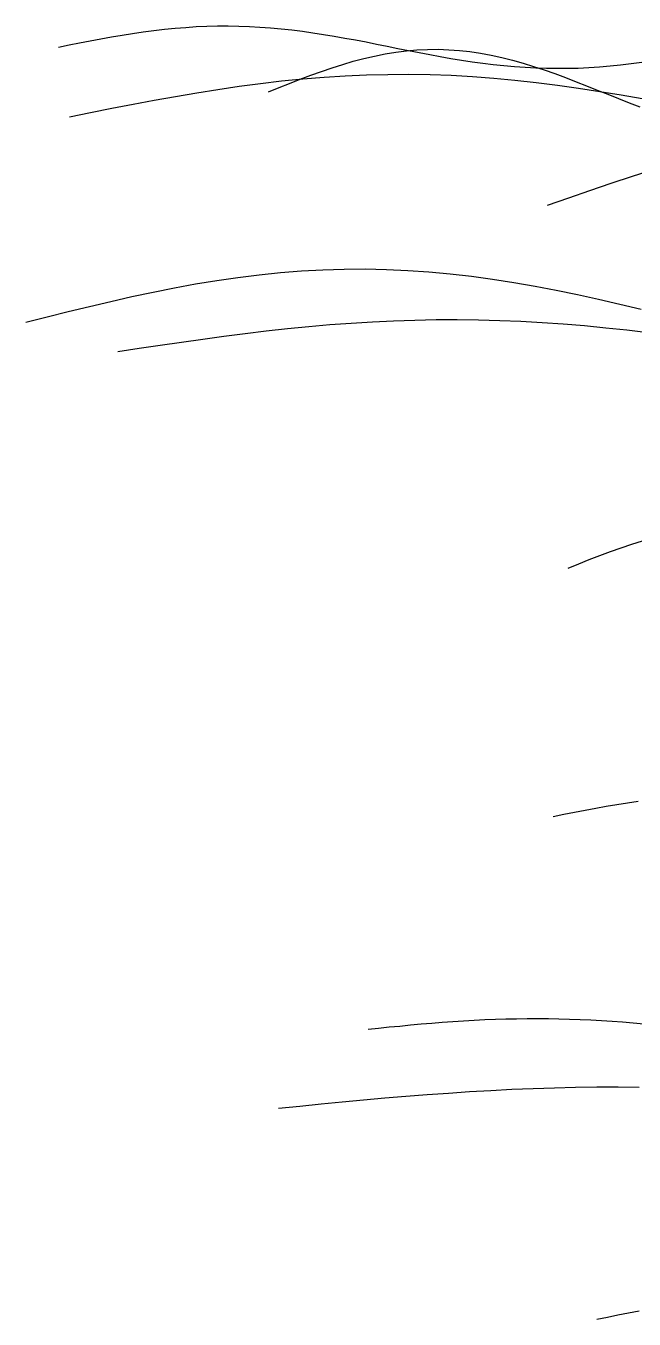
# Model space of a CAD drawing. Header units: metres. Extents: x -249 to 352, y -252 to 258.
# Drawn here: x -243.9 to -186.5, y 128.7 to 250.5 of the extents above; entities that cross this region are included whole.
import ezdxf

# ---------------------------------------------------------------- set-up
doc = ezdxf.new("R2010")
doc.units = ezdxf.units.M

msp = doc.modelspace()

# ---------------------------------------------------------------- linework, layer by layer
for p, q in [((-234.81, 249.68, -433.01), (-233.81, 249.84, -433.01)), ((-233.81, 249.84, -433.01), (-232.81, 249.98, -433.01)), ((-232.81, 249.98, -433.01), (-231.81, 250.12, -433.01)), ((-231.81, 250.12, -433.01), (-230.81, 250.23, -433.01)), ((-230.81, 250.23, -433.01), (-229.81, 250.33, -433.01)), ((-229.81, 250.33, -433.01), (-228.81, 250.41, -433.01)), ((-228.81, 250.41, -433.01), (-227.81, 250.48, -433.01)), ((-227.81, 250.48, -433.01), (-226.81, 250.52, -433.01)), ((-226.81, 250.52, -433.01), (-225.81, 250.54, -433.01)), ((-225.81, 250.54, -433.01), (-224.81, 250.55, -433.01)), ((-224.81, 250.55, -433.01), (-223.81, 250.53, -433.01)), ((-223.81, 250.53, -433.01), (-222.81, 250.5, -433.01)), ((-222.81, 250.5, -433.01), (-221.81, 250.44, -433.01)), ((-221.81, 250.44, -433.01), (-220.81, 250.37, -433.01)), ((-220.81, 250.37, -433.01), (-219.81, 250.28, -433.01)), ((-219.81, 250.28, -433.01), (-218.81, 250.17, -433.01)), ((-218.81, 250.17, -433.01), (-217.81, 250.04, -433.01)), ((-217.81, 250.04, -433.01), (-216.81, 249.9, -433.01)), ((-216.81, 249.9, -433.01), (-215.81, 249.75, -433.01)), ((-215.81, 249.75, -433.01), (-214.81, 249.58, -433.01)), ((-240.81, 248.55, -433.01), (-239.81, 248.75, -433.01)), ((-239.81, 248.75, -433.01), (-238.81, 248.95, -433.01)), ((-238.81, 248.95, -433.01), (-237.81, 249.14, -433.01)), ((-237.81, 249.14, -433.01), (-236.81, 249.33, -433.01)), ((-236.81, 249.33, -433.01), (-235.81, 249.51, -433.01)), ((-235.81, 249.51, -433.01), (-234.81, 249.68, -433.01)), ((-214.81, 249.58, -433.01), (-213.81, 249.4, -433.01)), ((-213.81, 249.4, -433.01), (-212.81, 249.22, -433.01)), ((-212.81, 249.22, -433.01), (-211.81, 249.03, -433.01)), ((-211.81, 249.03, -433.01), (-210.81, 248.83, -433.01)), ((-210.81, 248.83, -433.01), (-209.81, 248.63, -433.01)), ((-209.81, 248.63, -433.01), (-208.81, 248.43, -433.01)), ((-213.01, 247.21, -433.01), (-212.01, 247.47, -433.01)), ((-212.01, 247.47, -433.01), (-211.01, 247.7, -433.01)), ((-211.01, 247.7, -433.01), (-210.01, 247.9, -433.01)), ((-210.01, 247.9, -433.01), (-209.01, 248.06, -433.01)), ((-209.01, 248.06, -433.01), (-208.01, 248.19, -433.01)), ((-208.81, 248.43, -433.01), (-207.81, 248.23, -433.01)), ((-208.01, 248.19, -433.01), (-207.01, 248.28, -433.01)), ((-207.81, 248.23, -433.01), (-206.81, 248.04, -433.01)), ((-207.01, 248.28, -433.01), (-206.01, 248.33, -433.01)), ((-206.81, 248.04, -433.01), (-205.81, 247.85, -433.01)), ((-206.01, 248.33, -433.01), (-205.01, 248.34, -433.01)), ((-205.81, 247.85, -433.01), (-204.81, 247.66, -433.01)), ((-205.01, 248.34, -433.01), (-204.01, 248.3, -433.01)), ((-204.81, 247.66, -433.01), (-203.81, 247.49, -433.01)), ((-204.01, 248.3, -433.01), (-203.01, 248.23, -433.01)), ((-203.81, 247.49, -433.01), (-202.81, 247.33, -433.01)), ((-203.01, 248.23, -433.01), (-202.01, 248.12, -433.01)), ((-202.81, 247.33, -433.01), (-201.81, 247.17, -433.01)), ((-202.01, 248.12, -433.01), (-201.01, 247.97, -433.01)), ((-201.01, 247.97, -433.01), (-200.01, 247.79, -433.01)), ((-200.01, 247.79, -433.01), (-199.01, 247.57, -433.01)), ((-199.01, 247.57, -433.01), (-198.01, 247.32, -433.01)), ((-198.01, 247.32, -433.01), (-197.01, 247.04, -433.01)), ((-217.01, 245.89, -433.01), (-216.01, 246.25, -433.01)), ((-216.01, 246.25, -433.01), (-215.01, 246.6, -433.01)), ((-215.01, 246.6, -433.01), (-214.01, 246.91, -433.01)), ((-214.01, 246.91, -433.01), (-213.01, 247.21, -433.01)), ((-201.81, 247.17, -433.01), (-200.81, 247.04, -433.01)), ((-200.81, 247.04, -433.01), (-199.81, 246.91, -433.01)), ((-199.81, 246.91, -433.01), (-198.81, 246.81, -433.01)), ((-198.81, 246.81, -433.01), (-197.81, 246.72, -433.01)), ((-197.81, 246.72, -433.01), (-196.81, 246.65, -433.01)), ((-197.01, 247.04, -433.01), (-196.01, 246.73, -433.01)), ((-196.81, 246.65, -433.01), (-195.81, 246.59, -433.01)), ((-196.01, 246.73, -433.01), (-195.01, 246.4, -433.01)), ((-195.81, 246.59, -433.01), (-194.81, 246.56, -433.01)), ((-195.01, 246.4, -433.01), (-194.01, 246.05, -433.01)), ((-194.81, 246.56, -433.01), (-193.81, 246.55, -433.01)), ((-193.81, 246.55, -433.01), (-192.81, 246.56, -433.01)), ((-192.81, 246.56, -433.01), (-191.81, 246.58, -433.01)), ((-191.81, 246.58, -433.01), (-190.81, 246.63, -433.01)), ((-190.81, 246.63, -433.01), (-189.81, 246.7, -433.01)), ((-189.81, 246.7, -433.01), (-188.81, 246.78, -433.01)), ((-188.81, 246.78, -433.01), (-187.81, 246.89, -433.01)), ((-187.81, 246.89, -433.01), (-186.81, 247, -433.01)), ((-186.81, 247, -433.01), (-185.81, 247.14, -433.01)), ((-225.77, 244.57, -433.01), (-223.77, 244.86, -433.01)), ((-223.77, 244.86, -433.01), (-221.77, 245.12, -433.01)), ((-221.77, 245.12, -433.01), (-219.77, 245.36, -433.01)), ((-220.01, 244.74, -433.01), (-219.01, 245.13, -433.01)), ((-219.77, 245.36, -433.01), (-217.77, 245.56, -433.01)), ((-219.01, 245.13, -433.01), (-218.01, 245.52, -433.01)), ((-218.01, 245.52, -433.01), (-217.01, 245.89, -433.01)), ((-217.77, 245.56, -433.01), (-215.77, 245.72, -433.01)), ((-215.77, 245.72, -433.01), (-213.77, 245.85, -433.01)), ((-213.77, 245.85, -433.01), (-211.77, 245.93, -433.01)), ((-211.77, 245.93, -433.01), (-209.77, 245.98, -433.01)), ((-209.77, 245.98, -433.01), (-207.77, 245.99, -433.01)), ((-207.77, 245.99, -433.01), (-205.77, 245.96, -433.01)), ((-205.77, 245.96, -433.01), (-203.77, 245.89, -433.01)), ((-203.77, 245.89, -433.01), (-201.77, 245.78, -433.01)), ((-201.77, 245.78, -433.01), (-199.77, 245.63, -433.01)), ((-199.77, 245.63, -433.01), (-197.77, 245.44, -433.01)), ((-197.77, 245.44, -433.01), (-195.77, 245.22, -433.01)), ((-195.77, 245.22, -433.01), (-193.77, 244.97, -433.01)), ((-194.01, 246.05, -433.01), (-193.01, 245.68, -433.01)), ((-193.77, 244.97, -433.01), (-191.77, 244.69, -433.01)), ((-193.01, 245.68, -433.01), (-192.01, 245.29, -433.01)), ((-192.01, 245.29, -433.01), (-191.01, 244.9, -433.01)), ((-191.01, 244.9, -433.01), (-190.01, 244.5, -433.01)), ((-231.77, 243.55, -433.01), (-229.77, 243.91, -433.01)), ((-229.77, 243.91, -433.01), (-227.77, 244.25, -433.01)), ((-227.77, 244.25, -433.01), (-225.77, 244.57, -433.01)), ((-221.01, 244.34, -433.01), (-220.01, 244.74, -433.01)), ((-191.77, 244.69, -433.01), (-189.77, 244.38, -433.01)), ((-190.01, 244.5, -433.01), (-189.01, 244.1, -433.01)), ((-189.77, 244.38, -433.01), (-187.77, 244.05, -433.01)), ((-189.01, 244.1, -433.01), (-188.01, 243.71, -433.01)), ((-188.01, 243.71, -433.01), (-187.01, 243.31, -433.01)), ((-187.77, 244.05, -433.01), (-185.77, 243.7, -433.01)), ((-237.77, 242.39, -433.01), (-235.77, 242.79, -433.01)), ((-235.77, 242.79, -433.01), (-233.77, 243.17, -433.01)), ((-233.77, 243.17, -433.01), (-231.77, 243.55, -433.01)), ((-187.01, 243.31, -433.01), (-186.01, 242.93, -433.01)), ((-239.77, 241.99, -433.01), (-237.77, 242.39, -433.01)), ((-188.7, 235.73, -433.01), (-186.7, 236.39, -433.01)), ((-186.7, 236.39, -433.01), (-184.7, 237.02, -433.01)), ((-190.7, 235.05, -433.01), (-188.7, 235.73, -433.01)), ((-194.7, 233.66, -433.01), (-192.7, 234.36, -433.01)), ((-192.7, 234.36, -433.01), (-190.7, 235.05, -433.01)), ((-225.88, 226.57, -433.01), (-223.88, 226.86, -433.01)), ((-223.88, 226.86, -433.01), (-221.88, 227.11, -433.01)), ((-221.88, 227.11, -433.01), (-219.88, 227.31, -433.01)), ((-219.88, 227.31, -433.01), (-217.88, 227.47, -433.01)), ((-217.88, 227.47, -433.01), (-215.88, 227.58, -433.01)), ((-215.88, 227.58, -433.01), (-213.88, 227.64, -433.01)), ((-213.88, 227.64, -433.01), (-211.88, 227.65, -433.01)), ((-211.88, 227.65, -433.01), (-209.88, 227.61, -433.01)), ((-209.88, 227.61, -433.01), (-207.88, 227.52, -433.01)), ((-207.88, 227.52, -433.01), (-205.88, 227.39, -433.01)), ((-205.88, 227.39, -433.01), (-203.88, 227.2, -433.01)), ((-203.88, 227.2, -433.01), (-201.88, 226.97, -433.01)), ((-201.88, 226.97, -433.01), (-199.88, 226.7, -433.01)), ((-199.88, 226.7, -433.01), (-197.88, 226.38, -433.01)), ((-233.88, 225.05, -433.01), (-231.88, 225.48, -433.01)), ((-231.88, 225.48, -433.01), (-229.88, 225.88, -433.01)), ((-229.88, 225.88, -433.01), (-227.88, 226.24, -433.01)), ((-227.88, 226.24, -433.01), (-225.88, 226.57, -433.01)), ((-197.88, 226.38, -433.01), (-195.88, 226.03, -433.01)), ((-195.88, 226.03, -433.01), (-193.88, 225.65, -433.01)), ((-193.88, 225.65, -433.01), (-191.88, 225.23, -433.01)), ((-237.88, 224.13, -433.01), (-235.88, 224.6, -433.01)), ((-235.88, 224.6, -433.01), (-233.88, 225.05, -433.01)), ((-191.88, 225.23, -433.01), (-189.88, 224.79, -433.01)), ((-189.88, 224.79, -433.01), (-187.88, 224.33, -433.01)), ((-187.88, 224.33, -433.01), (-185.88, 223.85, -433.01)), ((-243.88, 222.65, -433.01), (-241.88, 223.15, -433.01)), ((-241.88, 223.15, -433.01), (-239.88, 223.65, -433.01)), ((-239.88, 223.65, -433.01), (-237.88, 224.13, -433.01)), ((-223.21, 221.58, -433.01), (-221.21, 221.82, -433.01)), ((-221.21, 221.82, -433.01), (-219.21, 222.04, -433.01)), ((-219.21, 222.04, -433.01), (-217.21, 222.23, -433.01)), ((-217.21, 222.23, -433.01), (-215.21, 222.41, -433.01)), ((-215.21, 222.41, -433.01), (-213.21, 222.56, -433.01)), ((-213.21, 222.56, -433.01), (-211.21, 222.68, -433.01)), ((-211.21, 222.68, -433.01), (-209.21, 222.77, -433.01)), ((-209.21, 222.77, -433.01), (-207.21, 222.84, -433.01)), ((-207.21, 222.84, -433.01), (-205.21, 222.88, -433.01)), ((-205.21, 222.88, -433.01), (-203.21, 222.88, -433.01)), ((-203.21, 222.88, -433.01), (-201.21, 222.86, -433.01)), ((-201.21, 222.86, -433.01), (-199.21, 222.81, -433.01)), ((-199.21, 222.81, -433.01), (-197.21, 222.72, -433.01)), ((-197.21, 222.72, -433.01), (-195.21, 222.61, -433.01)), ((-195.21, 222.61, -433.01), (-193.21, 222.47, -433.01)), ((-193.21, 222.47, -433.01), (-191.21, 222.31, -433.01)), ((-191.21, 222.31, -433.01), (-189.21, 222.12, -433.01)), ((-189.21, 222.12, -433.01), (-187.21, 221.91, -433.01)), ((-187.21, 221.91, -433.01), (-185.21, 221.68, -433.01)), ((-231.21, 220.48, -433.01), (-229.21, 220.77, -433.01)), ((-229.21, 220.77, -433.01), (-227.21, 221.05, -433.01)), ((-227.21, 221.05, -433.01), (-225.21, 221.32, -433.01)), ((-225.21, 221.32, -433.01), (-223.21, 221.58, -433.01)), ((-235.21, 219.88, -433.01), (-233.21, 220.18, -433.01)), ((-233.21, 220.18, -433.01), (-231.21, 220.48, -433.01)), ((-189.76, 200.66, -433.01), (-188.76, 201.03, -433.01)), ((-188.76, 201.03, -433.01), (-187.76, 201.39, -433.01)), ((-187.76, 201.39, -433.01), (-186.76, 201.73, -433.01)), ((-186.76, 201.73, -433.01), (-185.76, 202.05, -433.01)), ((-192.76, 199.48, -433.01), (-191.76, 199.88, -433.01)), ((-191.76, 199.88, -433.01), (-190.76, 200.27, -433.01)), ((-190.76, 200.27, -433.01), (-189.76, 200.66, -433.01)), ((-192.16, 176.48, -433.01), (-191.16, 176.68, -433.01)), ((-191.16, 176.68, -433.01), (-190.16, 176.86, -433.01)), ((-190.16, 176.86, -433.01), (-189.16, 177.04, -433.01)), ((-189.16, 177.04, -433.01), (-188.16, 177.21, -433.01)), ((-188.16, 177.21, -433.01), (-187.16, 177.37, -433.01)), ((-187.16, 177.37, -433.01), (-186.16, 177.52, -433.01)), ((-194.16, 176.08, -433.01), (-193.16, 176.28, -433.01)), ((-193.16, 176.28, -433.01), (-192.16, 176.48, -433.01)), ((-211.62, 156.05, -433.01), (-210.62, 156.15, -433.01)), ((-210.62, 156.15, -433.01), (-209.62, 156.25, -433.01)), ((-209.62, 156.25, -433.01), (-208.62, 156.34, -433.01)), ((-208.62, 156.34, -433.01), (-207.62, 156.44, -433.01)), ((-207.62, 156.44, -433.01), (-206.62, 156.53, -433.01)), ((-206.62, 156.53, -433.01), (-205.62, 156.61, -433.01)), ((-205.62, 156.61, -433.01), (-204.62, 156.69, -433.01)), ((-204.62, 156.69, -433.01), (-203.62, 156.77, -433.01)), ((-203.62, 156.77, -433.01), (-202.62, 156.83, -433.01)), ((-202.62, 156.83, -433.01), (-201.62, 156.89, -433.01)), ((-201.62, 156.89, -433.01), (-200.62, 156.94, -433.01)), ((-200.62, 156.94, -433.01), (-199.62, 156.98, -433.01)), ((-199.62, 156.98, -433.01), (-198.62, 157.01, -433.01)), ((-198.62, 157.01, -433.01), (-197.62, 157.03, -433.01)), ((-197.62, 157.03, -433.01), (-196.62, 157.05, -433.01)), ((-196.62, 157.05, -433.01), (-195.62, 157.05, -433.01)), ((-195.62, 157.05, -433.01), (-194.62, 157.04, -433.01)), ((-194.62, 157.04, -433.01), (-193.62, 157.02, -433.01)), ((-193.62, 157.02, -433.01), (-192.62, 157, -433.01)), ((-192.62, 157, -433.01), (-191.62, 156.96, -433.01)), ((-191.62, 156.96, -433.01), (-190.62, 156.91, -433.01)), ((-190.62, 156.91, -433.01), (-189.62, 156.86, -433.01)), ((-189.62, 156.86, -433.01), (-188.62, 156.79, -433.01)), ((-188.62, 156.79, -433.01), (-187.62, 156.72, -433.01)), ((-187.62, 156.72, -433.01), (-186.62, 156.65, -433.01)), ((-186.62, 156.65, -433.01), (-185.62, 156.56, -433.01)), ((-208.05, 149.73, -433.01), (-206.05, 149.89, -433.01)), ((-206.05, 149.89, -433.01), (-204.05, 150.03, -433.01)), ((-204.05, 150.03, -433.01), (-202.05, 150.17, -433.01)), ((-202.05, 150.17, -433.01), (-200.05, 150.28, -433.01)), ((-200.05, 150.28, -433.01), (-198.05, 150.38, -433.01)), ((-198.05, 150.38, -433.01), (-196.05, 150.46, -433.01)), ((-196.05, 150.46, -433.01), (-194.05, 150.53, -433.01)), ((-194.05, 150.53, -433.01), (-192.05, 150.57, -433.01)), ((-192.05, 150.57, -433.01), (-190.05, 150.6, -433.01)), ((-190.05, 150.6, -433.01), (-188.05, 150.6, -433.01)), ((-188.05, 150.6, -433.01), (-186.05, 150.58, -433.01)), ((-220.05, 148.6, -433.01), (-218.05, 148.8, -433.01)), ((-218.05, 148.8, -433.01), (-216.05, 149, -433.01)), ((-216.05, 149, -433.01), (-214.05, 149.19, -433.01)), ((-214.05, 149.19, -433.01), (-212.05, 149.38, -433.01)), ((-212.05, 149.38, -433.01), (-210.05, 149.56, -433.01)), ((-210.05, 149.56, -433.01), (-208.05, 149.73, -433.01)), ((-188.06, 129.13, -433.01), (-187.06, 129.32, -433.01)), ((-187.06, 129.32, -433.01), (-186.06, 129.51, -433.01)), ((-190.06, 128.73, -433.01), (-189.06, 128.93, -433.01)), ((-189.06, 128.93, -433.01), (-188.06, 129.13, -433.01))]:
    msp.add_line(p, q)

doc.saveas('drawing.dxf')
